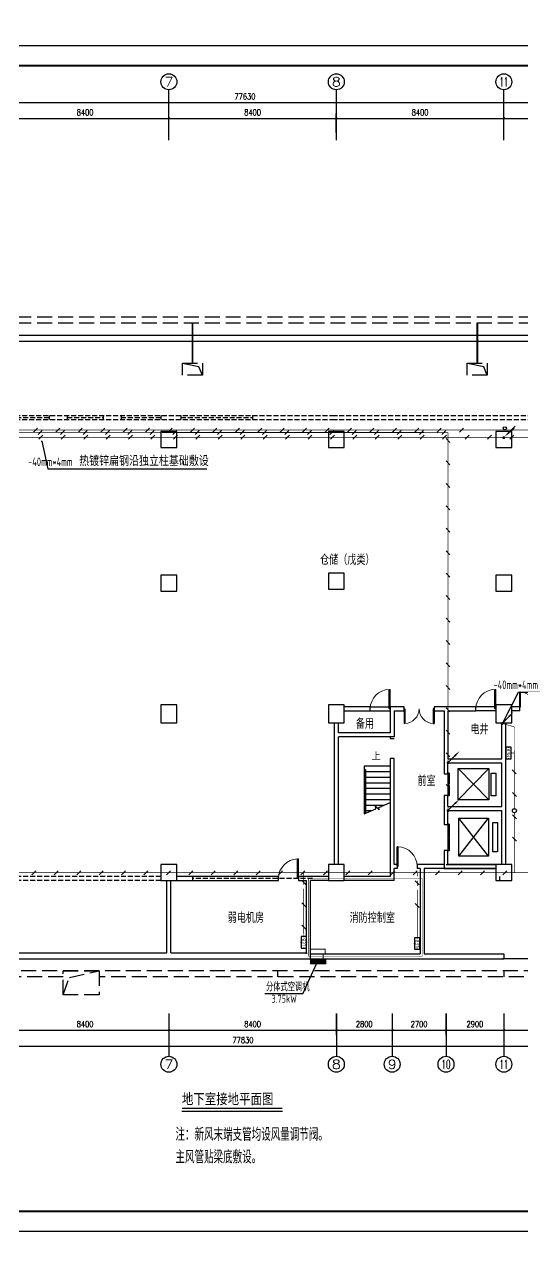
# Model space of a CAD drawing. Extents: x 2166032 to 5302137, y 581493 to 2416206.
# Drawn here: x 2711409 to 2736390, y 1244973 to 1306304 of the extents above; entities that cross this region are included whole.
import ezdxf
from ezdxf.enums import TextEntityAlignment as Align

# ---------------------------------------------------------------- set-up
doc = ezdxf.new("R2010")
doc.units = 0
doc.header["$LTSCALE"] = 1000
doc.header["$MEASUREMENT"] = 0
doc.linetypes.add('CENTER2', pattern=[1.14, 0.75, -0.13, 0.13, -0.13])
doc.linetypes.add('DASH', pattern=[0.35, 0.25, -0.1])
doc.layers.add('ACS_KT_SB', color=130, linetype='Continuous', lineweight=13)
doc.layers.add('系统图', color=7, linetype='Continuous', lineweight=13)
for name, color, linetype in [('AXIS', 3, 'Continuous'), ('AXIS_TEXT', 7, 'Continuous'), ('COLUMN', 2, 'Continuous'), ('DIM_SYMB', 3, 'Continuous'), ('EQUIP-照明', 3, 'Continuous'), ('LWIRE', 4, 'Continuous'), ('PUB_TEXT', 7, 'Continuous'), ('PUB_TITLE', 137, 'Continuous'), ('SHTLN', 4, 'Continuous'), ('STAIR', 8, 'Continuous'), ('TEL_LEAD', 3, 'Continuous'), ('TEL_TEXT', 7, 'Continuous'), ('WALL', 8, 'Continuous'), ('WINDOW', 8, 'Continuous'), ('WIRE-应急', 6, 'DASH'), ('WIRE-接地', 4, 'Continuous'), ('地沟', 8, 'Continuous'), ('屋面', 151, 'Continuous'), ('暖', 4, 'Continuous'), ('消防排烟', 7, 'Continuous')]:
    doc.layers.add(name, color=color, linetype=linetype)
doc.styles.add('_TCH_AXIS', font='complex_.ttf')
doc.styles.add('_TCH_DIM', font='tssdeng.shx', dxfattribs={"bigfont": 'tssdchn.shx'})
doc.styles.add('_TEL_DIM', font='@tssdeng.shx', dxfattribs={"width": 0.8, "height": 3.5, "bigfont": '!tssdchn.shx'})
doc.styles.add('COMPLEX', font='complex_.ttf')
doc.styles.add('DIM_FONT', font='simplex_.ttf', dxfattribs={"width": 0.7})
doc.styles.add('hz（黑）', font='simhei.ttf', dxfattribs={"width": 0.8})
doc.styles.get("Standard").update_dxf_attribs({"font": 'tssdeng.shx', "bigfont": 'tssdchn.shx'})
doc.styles.add('TSSD_Dimension', font='Tssdeng.shx', dxfattribs={"width": 0.7, "bigfont": 'tssdchn.shx'})
doc.styles.add('TSSD_REIN', font='tssdeng.shx', dxfattribs={"width": 0.7, "bigfont": 'tssdchn.shx'})
doc.dimstyles.new('DIMN', dxfattribs={"dimtxt": 300, "dimasz": 100, "dimexe": 250, "dimexo": 300, "dimgap": 150, "dimtad": 1, "dimdec": 0, "dimzin": 0, "dimdsep": 46, "dimtxsty": 'DIM_FONT', "dimblk": 'ARCHTICK', "dimcen": 0.09, "dimclrt": 7, "dimazin": 2, "dimtfac": 1, "dimtdec": 0, "dimtix": 1, "dimtmove": 2, "dimatfit": 3, "dimldrblk": 'ARCHTICK', "dimfxl": 1, "dimtolj": 1, "dimtzin": 0, "dimarcsym": 0})

# ---------------------------------------------------------------- blocks, each defined once
blk = doc.blocks.new('$DorLib2D$00000001')
for p, q in [((0.45, 0.975), (0.5, 0.975)), ((0.45, 0), (0.45, 0.975)), ((0.5, 0), (0.5, 0.975)), ((0.5, 0), (0.45, 0))]:
    blk.add_line(p, q)
at = {"lineweight": 13}
blk.add_arc((0.475, 0), 0.975, 91.46928, 180, dxfattribs=at)
blk = doc.blocks.new('$TelecSys$00000008')
blk.add_line((0.4, 0.4), (-0.4, -0.4))
blk = doc.blocks.new('$equip$00001776')
for p, q in [((0.72, 0.66), (-0.72, 0.66)), ((-0.72, 0.66), (-0.72, 0)), ((-0.72, 0), (0.72, 0)), ((0.72, 0), (0.72, 0.66))]:
    blk.add_line(p, q)
for p in [(-0.72, 0.33), (0, 0.66), (0, 0), (0.72, 0.33)]:
    blk.add_point(p)
at = {"color": 7, "style": '_TEL_DIM'}
blk.add_attdef('$TEXT$', text='', height=0.4, dxfattribs=at).set_placement((0, 0.33), align=Align.MIDDLE_CENTER)
at = {"color": 7, "style": '_TEL_DIM', "flags": 1}
blk.add_attdef('A', text='', height=0.00002, dxfattribs=at).set_placement((0, 0), align=Align.MIDDLE_CENTER)
blk = doc.blocks.new('$TelecSys$00000078')
for p, q in [((0.1, 0.1), (0.1, 0.1)), ((1.15, 1.15), (0.55, 0.55)), ((-0.1, -0.1), (-0.1, -0.1))]:
    blk.add_line(p, q)
at = {"const_width": 0.142}
blk.add_lwpolyline([(-0.07, 0, 1), (0.07, 0, 1)], format="xyb", close=True, dxfattribs=at)
blk.add_solid([(0.62, 0.48), (0.48, 0.62), (0.1, 0.1)])
at = {"width": 0.8, "flags": 9}
blk.add_attdef('A', (0, 0), '', height=0.00002, dxfattribs=at)
blk = doc.blocks.new('$TelecSys$00000079')
for p, q in [((0.7, 0.7), (0, 0)), ((0.1, 0.1), (0.1, 0.1)), ((-0.1, -0.1), (-0.1, -0.1))]:
    blk.add_line(p, q)
at = {"const_width": 0.142}
blk.add_lwpolyline([(-0.07, 0, 1), (0.07, 0, 1)], format="xyb", close=True, dxfattribs=at)
blk.add_solid([(0.63, 0.77), (0.77, 0.63), (1.15, 1.15)])
at = {"width": 0.8, "flags": 9}
blk.add_attdef('A', (0, 0), '', height=0.00002, dxfattribs=at)
blk = doc.blocks.new('$TelecSys$00000010')
blk.add_circle((0, 0, 0), 1)
blk = doc.blocks.new('_ArchTick')
at = {"color": 0, "linetype": 'ByBlock', "const_width": 0.4}
blk.add_lwpolyline([(-0.5, -0.5), (0.5, 0.5)], dxfattribs=at)
blk = doc.blocks.new('*D2595')
at = {"layer": 'AXIS', "color": 0, "lineweight": -2}
for p, q in [((2710251, 1300896), (2710251, 1301848)), ((2710251, 1301598), (2718651, 1301598)), ((2718651, 1300896), (2718651, 1301848))]:
    blk.add_line(p, q, dxfattribs=at)
at = {"layer": 'Defpoints', "color": 0}
for p in [(2718651, 1301598), (2710251, 1300596), (2718651, 1300596)]:
    blk.add_point(p, dxfattribs=at)
at = {"layer": 'AXIS', "color": 0, "lineweight": -2, "xscale": 100, "yscale": 100, "zscale": 100, "rotation": 180}
blk.add_blockref('_ArchTick', (2710251, 1301598), dxfattribs=at)
at = {"layer": 'AXIS', "color": 0, "lineweight": -2, "xscale": 100, "yscale": 100, "zscale": 100}
blk.add_blockref('_ArchTick', (2718651, 1301598), dxfattribs=at)
at = {"layer": 'AXIS', "color": 7, "insert": (2714451, 1301902), "char_height": 300, "attachment_point": 5, "style": 'DIM_FONT'}
blk.add_mtext('\\A1;8400', dxfattribs=at)
blk = doc.blocks.new('*D2596')
at = {"layer": 'AXIS', "color": 0, "lineweight": -2}
for p, q in [((2718651, 1300896), (2718651, 1301848)), ((2718651, 1301598), (2727051, 1301598)), ((2727051, 1300896), (2727051, 1301848))]:
    blk.add_line(p, q, dxfattribs=at)
at = {"layer": 'Defpoints', "color": 0}
for p in [(2727051, 1301598), (2718651, 1300596), (2727051, 1300596)]:
    blk.add_point(p, dxfattribs=at)
at = {"layer": 'AXIS', "color": 0, "lineweight": -2, "xscale": 100, "yscale": 100, "zscale": 100, "rotation": 180}
blk.add_blockref('_ArchTick', (2718651, 1301598), dxfattribs=at)
at = {"layer": 'AXIS', "color": 0, "lineweight": -2, "xscale": 100, "yscale": 100, "zscale": 100}
blk.add_blockref('_ArchTick', (2727051, 1301598), dxfattribs=at)
at = {"layer": 'AXIS', "color": 7, "insert": (2722851, 1301902), "char_height": 300, "attachment_point": 5, "style": 'DIM_FONT'}
blk.add_mtext('\\A1;8400', dxfattribs=at)
blk = doc.blocks.new('*D2597')
at = {"layer": 'AXIS', "color": 0, "lineweight": -2}
for p, q in [((2727051, 1300896), (2727051, 1301848)), ((2727051, 1301598), (2735451, 1301598)), ((2735451, 1300896), (2735451, 1301848))]:
    blk.add_line(p, q, dxfattribs=at)
at = {"layer": 'Defpoints', "color": 0}
for p in [(2735451, 1301598), (2727051, 1300596), (2735451, 1300596)]:
    blk.add_point(p, dxfattribs=at)
at = {"layer": 'AXIS', "color": 0, "lineweight": -2, "xscale": 100, "yscale": 100, "zscale": 100, "rotation": 180}
blk.add_blockref('_ArchTick', (2727051, 1301598), dxfattribs=at)
at = {"layer": 'AXIS', "color": 0, "lineweight": -2, "xscale": 100, "yscale": 100, "zscale": 100}
blk.add_blockref('_ArchTick', (2735451, 1301598), dxfattribs=at)
at = {"layer": 'AXIS', "color": 7, "insert": (2731251, 1301902), "char_height": 300, "attachment_point": 5, "style": 'DIM_FONT'}
blk.add_mtext('\\A1;8400', dxfattribs=at)
blk = doc.blocks.new('*D2598')
at = {"layer": 'AXIS', "color": 0, "lineweight": -2}
for p, q in [((2735451, 1300896), (2735451, 1301848)), ((2735451, 1301598), (2743851, 1301598)), ((2743851, 1300896), (2743851, 1301848))]:
    blk.add_line(p, q, dxfattribs=at)
at = {"layer": 'Defpoints', "color": 0}
for p in [(2743851, 1301598), (2735451, 1300596), (2743851, 1300596)]:
    blk.add_point(p, dxfattribs=at)
at = {"layer": 'AXIS', "color": 0, "lineweight": -2, "xscale": 100, "yscale": 100, "zscale": 100, "rotation": 180}
blk.add_blockref('_ArchTick', (2735451, 1301598), dxfattribs=at)
at = {"layer": 'AXIS', "color": 0, "lineweight": -2, "xscale": 100, "yscale": 100, "zscale": 100}
blk.add_blockref('_ArchTick', (2743851, 1301598), dxfattribs=at)
at = {"layer": 'AXIS', "color": 7, "insert": (2739651, 1301902), "char_height": 300, "attachment_point": 5, "style": 'DIM_FONT'}
blk.add_mtext('\\A1;8400', dxfattribs=at)
blk = doc.blocks.new('*D2603')
at = {"layer": 'AXIS', "color": 0, "lineweight": -2}
for p, q in [((2683651, 1301196), (2683651, 1302648)), ((2683651, 1302398), (2761282, 1302398)), ((2761282, 1301196), (2761282, 1302648))]:
    blk.add_line(p, q, dxfattribs=at)
at = {"layer": 'Defpoints', "color": 0}
for p in [(2761282, 1302398), (2683651, 1300896), (2761282, 1300896)]:
    blk.add_point(p, dxfattribs=at)
at = {"layer": 'AXIS', "color": 0, "lineweight": -2, "xscale": 100, "yscale": 100, "zscale": 100, "rotation": 180}
blk.add_blockref('_ArchTick', (2683651, 1302398), dxfattribs=at)
at = {"layer": 'AXIS', "color": 0, "lineweight": -2, "xscale": 100, "yscale": 100, "zscale": 100}
blk.add_blockref('_ArchTick', (2761282, 1302398), dxfattribs=at)
at = {"layer": 'AXIS', "color": 7, "insert": (2722467, 1302699), "char_height": 300, "attachment_point": 5, "style": 'DIM_FONT'}
blk.add_mtext('\\A1;77630', dxfattribs=at)
blk = doc.blocks.new('*D2608')
at = {"layer": 'AXIS', "color": 0, "lineweight": -2}
for p, q in [((2710251, 1256748), (2710251, 1255665)), ((2718651, 1256748), (2718651, 1255665)), ((2710251, 1255915), (2718651, 1255915))]:
    blk.add_line(p, q, dxfattribs=at)
at = {"layer": 'Defpoints', "color": 0}
for p in [(2710251, 1257048), (2718651, 1257048), (2718651, 1255915)]:
    blk.add_point(p, dxfattribs=at)
at = {"layer": 'AXIS', "color": 0, "lineweight": -2, "xscale": 100, "yscale": 100, "zscale": 100, "rotation": 180}
blk.add_blockref('_ArchTick', (2710251, 1255915), dxfattribs=at)
at = {"layer": 'AXIS', "color": 0, "lineweight": -2, "xscale": 100, "yscale": 100, "zscale": 100}
blk.add_blockref('_ArchTick', (2718651, 1255915), dxfattribs=at)
at = {"layer": 'AXIS', "color": 7, "insert": (2714451, 1256220), "char_height": 300, "attachment_point": 5, "style": 'DIM_FONT'}
blk.add_mtext('\\A1;8400', dxfattribs=at)
blk = doc.blocks.new('*D2609')
at = {"layer": 'AXIS', "color": 0, "lineweight": -2}
for p, q in [((2718651, 1256748), (2718651, 1255665)), ((2727051, 1256748), (2727051, 1255665)), ((2718651, 1255915), (2727051, 1255915))]:
    blk.add_line(p, q, dxfattribs=at)
at = {"layer": 'Defpoints', "color": 0}
for p in [(2718651, 1257048), (2727051, 1257048), (2727051, 1255915)]:
    blk.add_point(p, dxfattribs=at)
at = {"layer": 'AXIS', "color": 0, "lineweight": -2, "xscale": 100, "yscale": 100, "zscale": 100, "rotation": 180}
blk.add_blockref('_ArchTick', (2718651, 1255915), dxfattribs=at)
at = {"layer": 'AXIS', "color": 0, "lineweight": -2, "xscale": 100, "yscale": 100, "zscale": 100}
blk.add_blockref('_ArchTick', (2727051, 1255915), dxfattribs=at)
at = {"layer": 'AXIS', "color": 7, "insert": (2722851, 1256220), "char_height": 300, "attachment_point": 5, "style": 'DIM_FONT'}
blk.add_mtext('\\A1;8400', dxfattribs=at)
blk = doc.blocks.new('*D2610')
at = {"layer": 'AXIS', "color": 0, "lineweight": -2}
for p, q in [((2727051, 1256748), (2727051, 1255665)), ((2729851, 1256748), (2729851, 1255665)), ((2727051, 1255915), (2729851, 1255915))]:
    blk.add_line(p, q, dxfattribs=at)
at = {"layer": 'Defpoints', "color": 0}
for p in [(2727051, 1257048), (2729851, 1257048), (2729851, 1255915)]:
    blk.add_point(p, dxfattribs=at)
at = {"layer": 'AXIS', "color": 0, "lineweight": -2, "xscale": 100, "yscale": 100, "zscale": 100, "rotation": 180}
blk.add_blockref('_ArchTick', (2727051, 1255915), dxfattribs=at)
at = {"layer": 'AXIS', "color": 0, "lineweight": -2, "xscale": 100, "yscale": 100, "zscale": 100}
blk.add_blockref('_ArchTick', (2729851, 1255915), dxfattribs=at)
at = {"layer": 'AXIS', "color": 7, "insert": (2728451, 1256217), "char_height": 300, "attachment_point": 5, "style": 'DIM_FONT'}
blk.add_mtext('\\A1;2800', dxfattribs=at)
blk = doc.blocks.new('*D2611')
at = {"layer": 'AXIS', "color": 0, "lineweight": -2}
for p, q in [((2729851, 1256748), (2729851, 1255665)), ((2732551, 1256748), (2732551, 1255665)), ((2729851, 1255915), (2732551, 1255915))]:
    blk.add_line(p, q, dxfattribs=at)
at = {"layer": 'Defpoints', "color": 0}
for p in [(2729851, 1257048), (2732551, 1257048), (2732551, 1255915)]:
    blk.add_point(p, dxfattribs=at)
at = {"layer": 'AXIS', "color": 0, "lineweight": -2, "xscale": 100, "yscale": 100, "zscale": 100, "rotation": 180}
blk.add_blockref('_ArchTick', (2729851, 1255915), dxfattribs=at)
at = {"layer": 'AXIS', "color": 0, "lineweight": -2, "xscale": 100, "yscale": 100, "zscale": 100}
blk.add_blockref('_ArchTick', (2732551, 1255915), dxfattribs=at)
at = {"layer": 'AXIS', "color": 7, "insert": (2731201, 1256217), "char_height": 300, "attachment_point": 5, "style": 'DIM_FONT'}
blk.add_mtext('\\A1;2700', dxfattribs=at)
blk = doc.blocks.new('*D2612')
at = {"layer": 'AXIS', "color": 0, "lineweight": -2}
for p, q in [((2732551, 1256748), (2732551, 1255665)), ((2735451, 1256748), (2735451, 1255665)), ((2732551, 1255915), (2735451, 1255915))]:
    blk.add_line(p, q, dxfattribs=at)
at = {"layer": 'Defpoints', "color": 0}
for p in [(2732551, 1257048), (2735451, 1257048), (2735451, 1255915)]:
    blk.add_point(p, dxfattribs=at)
at = {"layer": 'AXIS', "color": 0, "lineweight": -2, "xscale": 100, "yscale": 100, "zscale": 100, "rotation": 180}
blk.add_blockref('_ArchTick', (2732551, 1255915), dxfattribs=at)
at = {"layer": 'AXIS', "color": 0, "lineweight": -2, "xscale": 100, "yscale": 100, "zscale": 100}
blk.add_blockref('_ArchTick', (2735451, 1255915), dxfattribs=at)
at = {"layer": 'AXIS', "color": 7, "insert": (2734001, 1256217), "char_height": 300, "attachment_point": 5, "style": 'DIM_FONT'}
blk.add_mtext('\\A1;2900', dxfattribs=at)
blk = doc.blocks.new('*D2613')
at = {"layer": 'AXIS', "color": 0, "lineweight": -2}
for p, q in [((2735451, 1256748), (2735451, 1255665)), ((2743851, 1256748), (2743851, 1255665)), ((2735451, 1255915), (2743851, 1255915))]:
    blk.add_line(p, q, dxfattribs=at)
at = {"layer": 'Defpoints', "color": 0}
for p in [(2735451, 1257048), (2743851, 1257048), (2743851, 1255915)]:
    blk.add_point(p, dxfattribs=at)
at = {"layer": 'AXIS', "color": 0, "lineweight": -2, "xscale": 100, "yscale": 100, "zscale": 100, "rotation": 180}
blk.add_blockref('_ArchTick', (2735451, 1255915), dxfattribs=at)
at = {"layer": 'AXIS', "color": 0, "lineweight": -2, "xscale": 100, "yscale": 100, "zscale": 100}
blk.add_blockref('_ArchTick', (2743851, 1255915), dxfattribs=at)
at = {"layer": 'AXIS', "color": 7, "insert": (2739651, 1256220), "char_height": 300, "attachment_point": 5, "style": 'DIM_FONT'}
blk.add_mtext('\\A1;8400', dxfattribs=at)
blk = doc.blocks.new('*D2617')
at = {"layer": 'AXIS', "color": 0, "lineweight": -2}
for p, q in [((2683451, 1256448), (2683451, 1254865)), ((2761282, 1256448), (2761282, 1254865)), ((2683451, 1255115), (2761282, 1255115))]:
    blk.add_line(p, q, dxfattribs=at)
at = {"layer": 'Defpoints', "color": 0}
for p in [(2683451, 1256748), (2761282, 1256748), (2761282, 1255115)]:
    blk.add_point(p, dxfattribs=at)
at = {"layer": 'AXIS', "color": 0, "lineweight": -2, "xscale": 100, "yscale": 100, "zscale": 100, "rotation": 180}
blk.add_blockref('_ArchTick', (2683451, 1255115), dxfattribs=at)
at = {"layer": 'AXIS', "color": 0, "lineweight": -2, "xscale": 100, "yscale": 100, "zscale": 100}
blk.add_blockref('_ArchTick', (2761282, 1255115), dxfattribs=at)
at = {"layer": 'AXIS', "color": 7, "insert": (2722367, 1255417), "char_height": 300, "attachment_point": 5, "style": 'DIM_FONT'}
blk.add_mtext('\\A1;77830', dxfattribs=at)
blk = doc.blocks.new('$TCHSYS$LDOR22D')
for p, q in [((-0.517, 0.833), (-0.017, 0.833)), ((-0.517, 0.833), (-0.517, 0.667)), ((-0.517, 0.667), (-0.017, 0.667)), ((-0.5, 0.5), (0.5, 0.5)), ((-0.017, 0.833), (-0.017, 0.667)), ((0.017, 0.833), (0.017, 0.667)), ((0.017, 0.833), (0.517, 0.833)), ((0.017, 0.667), (0.517, 0.667)), ((0.517, 0.833), (0.517, 0.667))]:
    blk.add_line(p, q)
blk = doc.blocks.new('$DorLib2D$00000002')
for p, q in [((-0.5, 0), (-0.5, 0.4875)), ((-0.475, 0.4875), (-0.5, 0.4875)), ((-0.475, 0), (-0.475, 0.4875)), ((0.475, 0), (0.475, 0.4875)), ((0.475, 0.4875), (0.5, 0.4875)), ((0.5, 0), (0.5, 0.4875)), ((-0.5, 0), (-0.475, 0)), ((0.5, 0), (0.475, 0))]:
    blk.add_line(p, q)
at = {"lineweight": 13}
for centre, start, end in [((-0.4875, 0), 0, 88.53072), ((0.4875, 0), 91.46928, 180)]:
    blk.add_arc(centre, 0.4875, start, end, dxfattribs=at)
blk = doc.blocks.new('_AXISO')
blk.add_circle((0, 0), 0.5)
at = {"layer": 'AXIS_TEXT', "style": 'COMPLEX', "width": 1.171875}
blk.add_attdef('A', text='', height=0.56, dxfattribs=at).set_placement((-0.25, -0.28), (0.25, -0.28), align=Align.FIT)

msp = doc.modelspace()

# ---------------------------------------------------------------- hatches: boundary and pattern name
at = {"layer": '暖'}
h = msp.add_hatch(dxfattribs=at)
h.set_pattern_fill('U', color=0, scale=50, angle=405, style=0, pattern_type=0)
h.set_pattern_definition([(225, (3399031.083, 1020338.44), (35.355339, -35.355339), [])])
h.paths.add_polyline_path([(2726531.5, 1259240.5), (2725751.5, 1259240.5), (2725751.5, 1259490.5), (2726531.5, 1259490.5)])

# ---------------------------------------------------------------- linework, layer by layer
msp.add_circle((2604640.5, 1020101.3), 438608.5)
at = {"layer": 'AXIS'}
for p, q in [((2718651.5, 1300500.4), (2718651.5, 1303031.5)), ((2727051.5, 1300500.4), (2727051.5, 1303031.5)), ((2735451.5, 1300500.4), (2735451.5, 1303031.5)), ((2718651.5, 1256747.9), (2718651.5, 1254603)), ((2727051.5, 1256747.9), (2727051.5, 1254603)), ((2729851.5, 1256747.9), (2729851.5, 1254603)), ((2732551.5, 1256747.9), (2732551.5, 1254603)), ((2735451.5, 1256747.9), (2735451.5, 1254603))]:
    msp.add_line(p, q, dxfattribs=at)
at = {"layer": 'COLUMN'}
for p, q in [((2719049.9, 1285915.5), (2718249.9, 1285915.5)), ((2718249.9, 1285915.5), (2718249.9, 1285115.5)), ((2719049.9, 1285115.5), (2719049.9, 1285915.5)), ((2727449.9, 1285915.5), (2726649.9, 1285915.5)), ((2726649.9, 1285915.5), (2726649.9, 1285115.5)), ((2727449.9, 1285115.5), (2727449.9, 1285915.5)), ((2735849.9, 1285915.5), (2735049.9, 1285915.5)), ((2735049.9, 1285915.5), (2735049.9, 1285115.5)), ((2735849.9, 1285115.5), (2735849.9, 1285915.5)), ((2718249.9, 1285115.5), (2719049.9, 1285115.5)), ((2726649.9, 1285115.5), (2727449.9, 1285115.5)), ((2735049.9, 1285115.5), (2735849.9, 1285115.5)), ((2727451.5, 1278815.5), (2726651.5, 1278815.5)), ((2726651.5, 1278815.5), (2726651.5, 1278015.5)), ((2727451.5, 1278015.5), (2727451.5, 1278815.5)), ((2719051.5, 1278715.5), (2718251.5, 1278715.5)), ((2718251.5, 1278715.5), (2718251.5, 1277915.5)), ((2719051.5, 1277915.5), (2719051.5, 1278715.5)), ((2735851.5, 1278715.5), (2735051.5, 1278715.5)), ((2735051.5, 1278715.5), (2735051.5, 1277916.8)), ((2735851.5, 1277916.8), (2735851.5, 1278715.5)), ((2718251.5, 1277915.5), (2719051.5, 1277915.5)), ((2726651.5, 1278015.5), (2727451.5, 1278015.5)), ((2735051.5, 1277916.8), (2735851.5, 1277916.8)), ((2719051.5, 1272215.5), (2718251.5, 1272215.5)), ((2718251.5, 1272215.5), (2718251.5, 1271315.5)), ((2719051.5, 1271315.5), (2719051.5, 1272215.5)), ((2727451.5, 1272215.5), (2726651.5, 1272215.5)), ((2726651.5, 1272215.5), (2726651.5, 1271315.5)), ((2727451.5, 1271315.5), (2727451.5, 1272215.5)), ((2735851.5, 1272215.4), (2735051.5, 1272215.4)), ((2735051.5, 1272215.4), (2735051.5, 1271315.4)), ((2735851.5, 1271315.4), (2735851.5, 1272215.4)), ((2718251.5, 1271315.5), (2719051.5, 1271315.5)), ((2726651.5, 1271315.5), (2727451.5, 1271315.5)), ((2735051.5, 1271315.4), (2735851.5, 1271315.4)), ((2719051.5, 1264215.5), (2718251.5, 1264215.5)), ((2718251.5, 1264215.5), (2718251.5, 1263415.5)), ((2719051.5, 1263415.5), (2719051.5, 1264215.5)), ((2727451.5, 1264215.5), (2726651.5, 1264215.5)), ((2726651.5, 1264215.5), (2726651.5, 1263415.5)), ((2727451.5, 1263415.5), (2727451.5, 1264215.5)), ((2735851.5, 1264215.5), (2735051.5, 1264215.5)), ((2735051.5, 1264215.5), (2735051.5, 1263415.5)), ((2735851.5, 1263415.5), (2735851.5, 1264215.5)), ((2718251.5, 1263415.5), (2719051.5, 1263415.5)), ((2726651.5, 1263415.5), (2727451.5, 1263415.5)), ((2735051.5, 1263415.5), (2735851.5, 1263415.5))]:
    msp.add_line(p, q, dxfattribs=at)
at = {"layer": 'DIM_SYMB'}
msp.add_lwpolyline([(2729190.4, 1269685.6, 0, 0, 0), (2729190.4, 1268198.3, 80, 0, 0), (2729190.4, 1267898.3, 0, 0, 0)], format="xyseb", dxfattribs=at)
at = {"layer": 'DIM_SYMB', "const_width": 70}
msp.add_lwpolyline([(2719305.6, 1251991), (2724350.4, 1251991)], dxfattribs=at)
at = {"layer": 'DIM_SYMB'}
msp.add_lwpolyline([(2719305.6, 1251851), (2724350.4, 1251851)], dxfattribs=at)
at = {"layer": 'PUB_TITLE'}
msp.add_lwpolyline([(2670952.5, 1245835.7), (2776052.5, 1245835.7), (2776052.5, 1305235.7), (2670952.5, 1305235.7)], close=True, dxfattribs=at)
at = {"layer": 'PUB_TITLE', "const_width": 100}
msp.add_lwpolyline([(2673452.5, 1246835.7), (2775052.5, 1246835.7), (2775052.5, 1304235.7), (2673452.5, 1304235.7)], close=True, dxfattribs=at)
at = {"layer": 'STAIR'}
for p, q in [((2728451.5, 1269135.5), (2728451.5, 1268965.5)), ((2729751.5, 1269135.5), (2728451.5, 1269135.5)), ((2728451.5, 1268965.5), (2728451.5, 1268685.5)), ((2728451.5, 1268965.5), (2728451.5, 1266749)), ((2728511.5, 1268965.5), (2728451.5, 1268965.5)), ((2728511.5, 1268965.5), (2728511.5, 1266775.5)), ((2729751.5, 1269135.5), (2729751.5, 1267321.9)), ((2733157.3, 1267448.4), (2733157.3, 1269023.4)), ((2733157.3, 1269023.4), (2734707.3, 1269023.4)), ((2734707.3, 1267448.4), (2733157.3, 1269023.4)), ((2733157.3, 1267448.4), (2734707.3, 1269023.4)), ((2734707.3, 1269023.4), (2734707.3, 1267448.4)), ((2728451.5, 1268685.5), (2728451.5, 1266749)), ((2729751.5, 1268855.5), (2728511.5, 1268855.5)), ((2729751.5, 1268575.5), (2728511.5, 1268575.5)), ((2734822.7, 1267648.4), (2734822.7, 1268798.4)), ((2734822.7, 1268798.4), (2735047.7, 1268798.4)), ((2735047.7, 1268798.4), (2735047.7, 1267648.4)), ((2729751.5, 1268295.5), (2728511.5, 1268295.5)), ((2729751.5, 1268015.5), (2728511.5, 1268015.5)), ((2729751.5, 1267735.5), (2728511.5, 1267735.5)), ((2729751.5, 1267455.5), (2728511.5, 1267455.5)), ((2729419.2, 1267175.5), (2728511.5, 1267175.5)), ((2729037.5, 1267007.3), (2729016.9, 1267140.7)), ((2729016.9, 1267140.7), (2729203, 1266946.5)), ((2729183.7, 1267071.7), (2729751.5, 1267321.9)), ((2734707.3, 1267448.4), (2733157.3, 1267448.4)), ((2735047.7, 1267648.4), (2734822.7, 1267648.4)), ((2728451.5, 1266749), (2729037.5, 1267007.3)), ((2728783.8, 1266895.5), (2728511.5, 1266895.5)), ((2729203, 1266946.5), (2729183.7, 1267071.7)), ((2733192, 1264626.1), (2733192, 1266539.1)), ((2733192, 1266539.1), (2734676.5, 1266539.1)), ((2734676.5, 1264626.1), (2733192, 1266539.1)), ((2733192, 1264626.1), (2734676.5, 1266539.1)), ((2734676.5, 1266539.1), (2734676.5, 1264626.1)), ((2734901.5, 1264851.1), (2734901.5, 1266314.1)), ((2734901.5, 1266314.1), (2735126.5, 1266314.1)), ((2735126.5, 1266314.1), (2735126.5, 1264851.1)), ((2735126.5, 1264851.1), (2734901.5, 1264851.1)), ((2734676.5, 1264626.1), (2733192, 1264626.1))]:
    msp.add_line(p, q, dxfattribs=at)
at = {"layer": 'TEL_LEAD'}
for p, q in [((2712275.8, 1285419.5), (2712578.5, 1284031.6)), ((2712578.5, 1284031.6), (2720563.9, 1284031.6)), ((2735369.3, 1271248.7), (2736182.6, 1272854.3)), ((2736182.6, 1272854.3), (2743406.2, 1272854.3))]:
    msp.add_line(p, q, dxfattribs=at)
at = {"layer": 'TEL_LEAD', "const_width": 40}
for points in [[(2712271.6, 1285439.1, 1), (2712280.1, 1285400, 1)], [(2735360.3, 1271230.8, 1), (2735378.4, 1271266.5, 1)]]:
    msp.add_lwpolyline(points, format="xyb", close=True, dxfattribs=at)
at = {"layer": 'WALL'}
for p, q in [((2701751.5, 1290740.5), (2738251.5, 1290740.5)), ((2701851.5, 1290440.5), (2738151.5, 1290440.5)), ((2728751.5, 1272115.5), (2727451.5, 1272115.5)), ((2728751.5, 1271915.5), (2728751.5, 1272115.5)), ((2729851.5, 1272115.5), (2729751.5, 1272115.5)), ((2729751.5, 1272115.5), (2729751.5, 1271915.5)), ((2730451.5, 1272115.5), (2729851.5, 1272115.5)), ((2730451.5, 1271915.5), (2730451.5, 1272115.5)), ((2732551.5, 1272115.5), (2731951.5, 1272115.5)), ((2731951.5, 1272115.5), (2731951.5, 1271915.5)), ((2734051.5, 1272115.5), (2732551.5, 1272115.5)), ((2734051.5, 1271915.5), (2734051.5, 1272115.5)), ((2736251.4, 1272115.5), (2735851.5, 1272115.5)), ((2736251.4, 1271915.5), (2736251.4, 1272115.5)), ((2727451.5, 1271915.5), (2728751.5, 1271915.5)), ((2729751.5, 1271915.5), (2729751.5, 1270815.6)), ((2729951.5, 1271915.5), (2729951.5, 1270615.6)), ((2729951.5, 1271915.5), (2730451.5, 1271915.5)), ((2731951.5, 1271915.5), (2732451.5, 1271915.5)), ((2732451.5, 1271915.5), (2732451.5, 1269415.5)), ((2732651.5, 1271915.5), (2732651.5, 1269515.5)), ((2732651.5, 1271915.5), (2734051.5, 1271915.5)), ((2736251.4, 1271915.5), (2735851.5, 1271915.5)), ((2726951.5, 1270715.6), (2726951.5, 1271315.5)), ((2727151.5, 1270815.6), (2727151.5, 1271315.5)), ((2729751.5, 1270815.6), (2727151.5, 1270815.6)), ((2735351.5, 1269515.5), (2735351.5, 1271315.4)), ((2735551.5, 1269415.5), (2735551.5, 1271315.4)), ((2726951.5, 1264215.5), (2726951.5, 1270715.6)), ((2727151.5, 1264215.5), (2727151.5, 1270615.6)), ((2729951.5, 1270615.6), (2727151.5, 1270615.6)), ((2729751.5, 1270615.6), (2729751.5, 1270524.3)), ((2729751.5, 1270524.3), (2729951.5, 1270524.3)), ((2729951.5, 1269524.3), (2729751.5, 1269524.3)), ((2729751.5, 1269524.3), (2729751.5, 1263615.5)), ((2729951.5, 1264217.2), (2729951.5, 1269524.3)), ((2732451.5, 1269415.5), (2732451.5, 1268765.5)), ((2732651.5, 1269515.5), (2735351.5, 1269515.5)), ((2732651.5, 1269315.5), (2735351.5, 1269315.5)), ((2732651.5, 1268765.5), (2732651.5, 1269315.5)), ((2735351.5, 1267115.5), (2735351.5, 1269315.5)), ((2735551.5, 1267015.5), (2735551.5, 1269415.5)), ((2732451.5, 1268765.5), (2732651.5, 1268765.5)), ((2732651.5, 1267665.5), (2732451.5, 1267665.5)), ((2732451.5, 1267665.5), (2732451.5, 1267015.5)), ((2732651.5, 1267115.5), (2732651.5, 1267665.5)), ((2732651.5, 1267115.5), (2735351.5, 1267115.5)), ((2732451.5, 1267015.5), (2732451.5, 1266215.5)), ((2732651.5, 1266915.5), (2735351.5, 1266915.5)), ((2732651.5, 1266215.5), (2732651.5, 1266915.5)), ((2735351.5, 1264215.5), (2735351.5, 1266915.5)), ((2735551.5, 1264215.5), (2735551.5, 1267015.5)), ((2732451.5, 1266215.5), (2732651.5, 1266215.5)), ((2732651.5, 1264915.5), (2732451.5, 1264915.5)), ((2732451.5, 1264915.5), (2732451.5, 1264015.5)), ((2732651.5, 1264217.2), (2732651.5, 1264915.5)), ((2730101.7, 1264217.2), (2729951.5, 1264217.2)), ((2730101.7, 1264217.2), (2730101.7, 1264017.2)), ((2731451.5, 1264217.2), (2731111.6, 1264217.2)), ((2731111.6, 1264217.2), (2731111.6, 1264017.2)), ((2732451.5, 1264217.2), (2731451.5, 1264217.2)), ((2732461.4, 1264217.2), (2732107.3, 1264217.2)), ((2732551.5, 1264215.5), (2735051.5, 1264215.5)), ((2735451.5, 1264217.2), (2732651.5, 1264217.2)), ((2724151.5, 1263615.5), (2719051.5, 1263615.5)), ((2724151.5, 1263415.5), (2724151.5, 1263615.5)), ((2725651.5, 1263615.5), (2725151.5, 1263615.5)), ((2725151.5, 1263615.5), (2725151.5, 1263415.5)), ((2726651.5, 1263615.5), (2725651.5, 1263615.5)), ((2729751.5, 1263615.5), (2727451.5, 1263615.5)), ((2730101.7, 1264017.2), (2729951.5, 1264017.2)), ((2729951.5, 1263415.5), (2729951.5, 1264017.2)), ((2731251.5, 1264017.2), (2731111.6, 1264017.2)), ((2731251.5, 1264017.2), (2731251.5, 1263615.5)), ((2731251.5, 1263615.5), (2731251.5, 1259740.5)), ((2731451.5, 1264017.2), (2731451.5, 1263515.5)), ((2732551.5, 1264017.2), (2731451.5, 1264017.2)), ((2731451.5, 1263515.5), (2731451.5, 1259740.5)), ((2732451.5, 1264015.5), (2735051.5, 1264015.5)), ((2735051.5, 1264017.2), (2732551.5, 1264017.2)), ((2718545.8, 1259790.5), (2718545.8, 1263415.5)), ((2718745.8, 1259790.5), (2718745.8, 1263415.5)), ((2719051.5, 1263415.5), (2724151.5, 1263415.5)), ((2725151.5, 1263415.5), (2725551.5, 1263415.5)), ((2725551.5, 1259740.5), (2725551.5, 1263415.5)), ((2725751.5, 1259490.5), (2725751.5, 1263415.5)), ((2726651.5, 1263415.5), (2725751.5, 1263415.5)), ((2729951.5, 1263415.5), (2727451.5, 1263415.5)), ((2698499.9, 1259790.5), (2718545.8, 1259790.5)), ((2718745.8, 1259790.5), (2725551.5, 1259790.5)), ((2725551.5, 1259790.5), (2725551.5, 1259740.5)), ((2698374.9, 1259490.5), (2718645.8, 1259490.5)), ((2718645.8, 1259490.5), (2725551.5, 1259490.5)), ((2725544.1, 1259615.9), (2725544.5, 1259621.8)), ((2725551.5, 1259490.5), (2725751.5, 1259490.5)), ((2725651.5, 1259490.5), (2735451.5, 1259490.5)), ((2725751.5, 1259740.5), (2731251.5, 1259740.5)), ((2731451.5, 1259740.5), (2735451.5, 1259740.5)), ((2735451.5, 1259740.5), (2735451.5, 1259490.5))]:
    msp.add_line(p, q, dxfattribs=at)
at = {"layer": 'WALL', "linetype": 'DASH'}
for p, q in [((2701851.5, 1286715.5), (2726834.8, 1286715.5)), ((2701851.5, 1286515.5), (2726834.8, 1286515.5)), ((2726851.5, 1286715.5), (2743601.5, 1286715.5)), ((2726851.5, 1286515.5), (2743601.5, 1286515.5)), ((2718251.5, 1263615.5), (2710651.5, 1263615.5)), ((2718251.5, 1263415.5), (2710651.5, 1263415.5))]:
    msp.add_line(p, q, dxfattribs=at)
at = {"layer": 'WALL'}
msp.add_lwpolyline([(2743951.5, 1263415.5), (2743951.5, 1259490.5), (2735376.5, 1259490.5)], dxfattribs=at)
at = {"layer": 'WINDOW', "linetype": 'DASH'}
for p, q in [((2710651.5, 1286615.5), (2712651.5, 1286615.5)), ((2712651.5, 1286715.5), (2712651.5, 1286515.5)), ((2713551.1, 1286715.5), (2713551.1, 1286515.5)), ((2713551.1, 1286615.5), (2715351.1, 1286615.5)), ((2715351.1, 1286715.5), (2715351.1, 1286515.5)), ((2716251.5, 1286715.5), (2716251.5, 1286515.5)), ((2716251.5, 1286615.5), (2718251.5, 1286615.5)), ((2718251.5, 1286715.5), (2718251.5, 1286515.5)), ((2719251.5, 1286715.5), (2719251.5, 1286515.5)), ((2719251.5, 1286615.5), (2722851.5, 1286615.5)), ((2722851.5, 1286715.5), (2722851.5, 1286515.5)), ((2719851.5, 1263415.5), (2719851.5, 1263615.5)), ((2725851.5, 1263515.5), (2719851.5, 1263515.5)), ((2735251.5, 1263415.5), (2735251.5, 1263615.5))]:
    msp.add_line(p, q, dxfattribs=at)
at = {"layer": 'WINDOW'}
for p, q in [((2728751.5, 1272115.5), (2729751.5, 1272115.5)), ((2735051.5, 1272115.5), (2734051.5, 1272115.5)), ((2728751.5, 1271915.5), (2729751.5, 1271915.5)), ((2735051.5, 1271915.5), (2734051.5, 1271915.5))]:
    msp.add_line(p, q, dxfattribs=at)
at = {"layer": 'WIRE-应急', "color": 3, "linetype": 'DASH', "const_width": 25}
for points in [[(2725645, 1263517.7), (2725645, 1259619.2)], [(2731373, 1263513.2), (2725649.5, 1263513.2)], [(2731373, 1259619.2), (2731373, 1263513.2)], [(2725645, 1259619.2), (2731373, 1259619.2)]]:
    msp.add_lwpolyline(points, dxfattribs=at)
at = {"layer": 'WIRE-接地', "linetype": 'CENTER2'}
for points, const_width in [([(2759390.6, 1292298.1), (2759452.3, 1292298.1), (2749261.8, 1263801.3), (2743777.9, 1263801.3), (2693480.2, 1263801.3), (2683677.6, 1263801.3), (2683677.6, 1271748.4), (2693477.8, 1271748.4), (2693477.8, 1278361.9), (2690720.1, 1278361.9), (2690720.1, 1285613.7)], 30), ([(2690720.1, 1285613.7), (2743743.1, 1285621), (2743743.1, 1292298.1)], 30), ([(2700545, 1285979.5), (2734628.5, 1285979.5)], 35), ([(2700545, 1285863.1), (2732651.5, 1285859.2)], 35), ([(2732651.5, 1266915.5), (2732651.5, 1269315.5), (2732651.5, 1285859.2)], 35), ([(2734628.5, 1285979.5), (2746144.3, 1285979.5)], 35), ([(2735330.3, 1271295.4), (2735987.4, 1271105.4)], 30), ([(2735987.4, 1271105.4), (2735979.7, 1267010.2)], 30), ([(2735815.5, 1269803.5), (2735984.9, 1269803.1)], 30), ([(2735979.9, 1266810.2), (2735982.6, 1263793.8)], 30), ([(2725417.8, 1263203.3), (2725417.4, 1263784.5)], 30), ([(2731107.2, 1263625.7), (2731107, 1263789.3)], 30), ([(2725419.5, 1260603.3), (2725417.9, 1263003.3)], 30), ([(2731107.6, 1263143.1), (2731107.4, 1263400.7)], 30), ([(2731110, 1260543.1), (2731107.8, 1262943.1)], 30)]:
    msp.add_lwpolyline(points, dxfattribs=dict(at, const_width=const_width))
at = {"layer": '地沟', "linetype": 'DASH', "ltscale": 3}
for p, q in [((2720159.5, 1289144.6), (2719337.4, 1289328.5)), ((2734441.6, 1289144.6), (2733619.5, 1289328.5)), ((2720337.4, 1288728.5), (2720159.5, 1289144.6)), ((2734619.5, 1288728.5), (2734441.6, 1289144.6)), ((2744551.5, 1258890.5), (2682751.5, 1258890.5)), ((2713351.5, 1257690.5), (2713670.1, 1258559.3)), ((2713670.1, 1258559.3), (2715151.5, 1258890.5)), ((2744851.5, 1258590.5), (2715151.5, 1258590.5)), ((2724106, 1258890.5), (2724106, 1258590.5)), ((2735451.5, 1258890.5), (2735451.5, 1258590.5))]:
    msp.add_line(p, q, dxfattribs=at)
for points in [[(2741151.5, 1291640.5), (2694974.6, 1291640.5), (2694974.6, 1288469.8)], [(2741151.5, 1291340.5), (2695274.6, 1291340.5), (2695274.6, 1288469.8)], [(2713351.5, 1258590.5), (2682451.5, 1258590.5), (2682451.5, 1286615.5)]]:
    msp.add_lwpolyline(points, dxfattribs=at)
at = {"layer": '地沟', "linetype": 'DASH', "ltscale": 2, "const_width": 100}
for points in [[(2719837.4, 1289328.5), (2719837.4, 1291340.5)], [(2734119.5, 1289328.5), (2734119.5, 1291340.5)]]:
    msp.add_lwpolyline(points, dxfattribs=at)
at = {"layer": '地沟', "linetype": 'DASH', "ltscale": 3}
for points in [[(2720337.4, 1288728.5), (2719337.4, 1288728.5), (2719337.4, 1289328.5), (2720337.4, 1289328.5)], [(2734619.5, 1288728.5), (2733619.5, 1288728.5), (2733619.5, 1289328.5), (2734619.5, 1289328.5)], [(2715151.5, 1258890.5), (2715151.5, 1257690.5), (2713351.5, 1257690.5), (2713351.5, 1258890.5)]]:
    msp.add_lwpolyline(points, close=True, dxfattribs=at)
at = {"layer": '屋面', "color": 6}
msp.add_circle((2735502.9, 1286071.1), 80, dxfattribs=at)
at = {"layer": '暖', "color": 0, "const_width": 50}
for points in [[(2726491, 1259967.7), (2725751.5, 1259967.7), (2725751.5, 1259740.5), (2726491, 1259740.5)], [(2726531.5, 1259240.5), (2725751.5, 1259240.5), (2725751.5, 1259490.5), (2726531.5, 1259490.5)]]:
    msp.add_lwpolyline(points, close=True, dxfattribs=at)
at = {"layer": '消防排烟', "color": 0}
for q in [(2726057.1, 1259240.5), (2723461.9, 1257726.3)]:
    msp.add_line((2725372.4, 1257726.3), q, dxfattribs=at)
at = {"layer": '系统图', "color": 10}
msp.add_line((2726393.6, 1259740.5), (2726393.6, 1259490.5), dxfattribs=at)

# ---------------------------------------------------------------- block references
at = {"layer": 'AXIS'}
ref = msp.add_blockref('_AXISO', (2718651.5, 1303431.5), dxfattribs=dict(at, xscale=800, yscale=800, zscale=800))
ref.add_attrib('A', '7', dxfattribs={"layer": 'AXIS_TEXT', "height": 452.5, "style": '_TCH_AXIS', "width": 1.049113}).set_placement((2718425.2, 1303205.2), (2718877.8, 1303205.2), align=Align.FIT)
ref = msp.add_blockref('_AXISO', (2727051.5, 1303431.5), dxfattribs=dict(at, xscale=800, yscale=800, zscale=800))
ref.add_attrib('A', '8', dxfattribs={"layer": 'AXIS_TEXT', "height": 452.5, "style": '_TCH_AXIS', "width": 1.049113}).set_placement((2726825.2, 1303205.2), (2727277.8, 1303205.2), align=Align.FIT)
ref = msp.add_blockref('_AXISO', (2735451.5, 1303431.5), dxfattribs=dict(at, xscale=800, yscale=800, zscale=800))
ref.add_attrib('A', '11', dxfattribs={"layer": 'AXIS_TEXT', "height": 452.55, "style": '_TCH_AXIS', "width": 0.694043}).set_placement((2735225.2, 1303205.2), (2735677.8, 1303205.2), align=Align.FIT)
ref = msp.add_blockref('_AXISO', (2718651.5, 1254203), dxfattribs=dict(at, xscale=800, yscale=800, zscale=800))
ref.add_attrib('A', '7', dxfattribs={"layer": 'AXIS_TEXT', "height": 452.5, "style": '_TCH_AXIS', "width": 1.049113}).set_placement((2718425.2, 1253976.7), (2718877.8, 1253976.7), align=Align.FIT)
ref = msp.add_blockref('_AXISO', (2727051.5, 1254203), dxfattribs=dict(at, xscale=800, yscale=800, zscale=800))
ref.add_attrib('A', '8', dxfattribs={"layer": 'AXIS_TEXT', "height": 452.5, "style": '_TCH_AXIS', "width": 1.049113}).set_placement((2726825.2, 1253976.7), (2727277.8, 1253976.7), align=Align.FIT)
ref = msp.add_blockref('_AXISO', (2729851.5, 1254203), dxfattribs=dict(at, xscale=800, yscale=800, zscale=800))
ref.add_attrib('A', '9', dxfattribs={"layer": 'AXIS_TEXT', "height": 452.5, "style": '_TCH_AXIS', "width": 1.049113}).set_placement((2729625.2, 1253976.7), (2730077.8, 1253976.7), align=Align.FIT)
ref = msp.add_blockref('_AXISO', (2732551.5, 1254203), dxfattribs=dict(at, xscale=800, yscale=800, zscale=800))
ref.add_attrib('A', '10', dxfattribs={"layer": 'AXIS_TEXT', "height": 452.55, "style": '_TCH_AXIS', "width": 0.597514}).set_placement((2732325.2, 1253976.7), (2732777.8, 1253976.7), align=Align.FIT)
ref = msp.add_blockref('_AXISO', (2735451.5, 1254203), dxfattribs=dict(at, xscale=800, yscale=800, zscale=800))
ref.add_attrib('A', '11', dxfattribs={"layer": 'AXIS_TEXT', "height": 452.55, "style": '_TCH_AXIS', "width": 0.694043}).set_placement((2735225.2, 1253976.7), (2735677.8, 1253976.7), align=Align.FIT)
at = {"layer": 'EQUIP-照明', "xscale": 400, "yscale": 400, "zscale": 400, "rotation": 90}
for p, values in [((2735815.5, 1269803.5), {'$TEXT$': 'MEB'}), ((2725551.5, 1260315.3), {'$TEXT$': 'LEB'}), ((2731242, 1260255.1), {'$TEXT$': 'LEB'})]:
    msp.add_blockref('$equip$00001776', p, dxfattribs=at).add_auto_attribs(values)
at = {"layer": 'LWIRE'}
for name, p, xscale, yscale, zscale in [('$TelecSys$00000078', (2735445, 1285600.2), 500, 500, 500), ('$TelecSys$00000079', (2735361.4, 1271277.9), 500, 500, 500), ('$TelecSys$00000079', (2732651.5, 1269315.5), 500, 500, 500), ('$TelecSys$00000079', (2732651.5, 1266915.5), 500, 500, 500), ('$TelecSys$00000010', (2735979.8, 1266910.2), 100, 100, 100)]:
    msp.add_blockref(name, p, dxfattribs=dict(at, xscale=xscale, yscale=yscale, zscale=zscale))
at = {"layer": 'SHTLN', "xscale": 250, "yscale": 250, "zscale": 250}
for p in [(2711961.7, 1285979.5), (2712197.4, 1285863.1), (2712230.3, 1285621), (2713086.7, 1285979.5), (2713322.4, 1285863.1), (2713355.3, 1285621), (2714211.7, 1285979.5), (2714447.4, 1285863.1), (2714480.3, 1285621), (2715336.7, 1285979.5), (2715572.4, 1285863.1), (2715605.3, 1285621), (2716461.7, 1285979.5), (2716697.4, 1285863.1), (2716730.3, 1285621), (2717586.7, 1285979.5), (2717822.4, 1285863.1), (2717855.3, 1285621), (2718711.7, 1285979.5), (2718947.4, 1285863.1), (2718980.3, 1285621), (2719836.7, 1285979.5), (2720072.4, 1285863.1), (2720105.3, 1285621), (2720961.7, 1285979.5), (2721197.4, 1285863.1), (2721230.3, 1285621), (2722086.7, 1285979.5), (2722322.4, 1285863.1), (2722355.3, 1285621), (2723211.7, 1285979.5), (2723447.4, 1285863.1), (2723480.3, 1285621), (2724336.7, 1285979.5), (2724572.4, 1285863.1), (2724605.3, 1285621), (2725461.7, 1285979.5), (2725697.4, 1285863.1), (2725730.3, 1285621), (2726586.7, 1285979.5), (2726822.4, 1285863.1), (2726855.3, 1285621), (2727711.7, 1285979.5), (2727947.4, 1285863.1), (2727980.3, 1285621), (2728836.7, 1285979.5), (2729072.4, 1285863.1), (2729105.3, 1285621), (2729961.7, 1285979.5), (2730197.4, 1285863.1), (2730230.3, 1285621), (2731086.7, 1285979.5), (2731322.4, 1285863.1), (2731355.3, 1285621), (2732211.7, 1285979.5), (2732447.4, 1285863.1), (2732480.3, 1285621), (2733336.7, 1285979.5), (2733605.3, 1285621), (2734730.3, 1285621), (2735855.3, 1285621), (2735866.2, 1285979.5)]:
    msp.add_blockref('$TelecSys$00000008', p, dxfattribs=at)
at = {"layer": 'SHTLN', "yscale": 250, "zscale": 250}
for p, xscale, rotation in [((2732651.5, 1285462.3), 250, 90), ((2732651.5, 1284337.3), 250, 90), ((2732651.5, 1283212.3), 250, 90), ((2732651.5, 1282087.3), 250, 90), ((2732651.5, 1280962.3), 250, 90), ((2732651.5, 1279837.3), 250, 90), ((2732651.5, 1278712.3), 250, 90), ((2732651.5, 1277587.3), 250, 90), ((2732651.5, 1276462.3), 250, 90), ((2732651.5, 1275337.3), 250, 90), ((2732651.5, 1274212.3), 250, 90), ((2732651.5, 1273087.3), 250, 90), ((2732651.5, 1271962.3), 250, 90), ((2732651.5, 1270837.3), 250, 90), ((2732651.5, 1269712.3), 250, 90), ((2735978, 1268852), 249.9999999999665, 270.0524226428488), ((2732651.5, 1268115.5), 250, 89.9999999994664), ((2735979, 1267727), 249.9999999999665, 270.0524226428488), ((2735980.1, 1266602), 249.9999999999665, 270.0524226428488), ((2735981.1, 1265477), 249.9999999999665, 270.0524226428488), ((2711879, 1263801.3), 250, 180), ((2713004, 1263801.3), 250, 180), ((2714129, 1263801.3), 250, 180), ((2715254, 1263801.3), 250, 180), ((2716379, 1263801.3), 250, 180), ((2717504, 1263801.3), 250, 180), ((2718629, 1263801.3), 250, 180), ((2719754, 1263801.3), 250, 180), ((2720879, 1263801.3), 250, 180), ((2722004, 1263801.3), 250, 180), ((2723129, 1263801.3), 250, 180), ((2724254, 1263801.3), 250, 180), ((2725379, 1263801.3), 250, 180), ((2726504, 1263801.3), 250, 180), ((2727629, 1263801.3), 250, 180), ((2728754, 1263801.3), 250, 180), ((2729879, 1263801.3), 250, 180), ((2731004, 1263801.3), 250, 180), ((2732129, 1263801.3), 250, 180), ((2733254, 1263801.3), 250, 180), ((2734379, 1263801.3), 250, 180), ((2735504, 1263801.3), 250, 180), ((2725417.7, 1263318.9), 250.0000000000078, 90.03708323685528), ((2731107.5, 1263291.2), 249.9999999999665, 90.05242264284878), ((2725418.5, 1262193.9), 250.0000000000078, 90.03708323685528), ((2731108.5, 1262166.2), 249.9999999999665, 90.05242264284878), ((2725419.2, 1261068.9), 250.0000000000078, 90.03708323685528)]:
    msp.add_blockref('$TelecSys$00000008', p, dxfattribs=dict(at, xscale=xscale, rotation=rotation))
at = {"layer": 'WALL', "color": 2, "xscale": -1500, "yscale": 1500, "zscale": 100, "rotation": 2.699805056971186e-11}
msp.add_blockref('$DorLib2D$00000002', (2737001.4, 1272115.8), dxfattribs=at)
at = {"layer": 'WINDOW', "xscale": 1000, "yscale": 1000, "zscale": 1000}
msp.add_blockref('$DorLib2D$00000001', (2729251.5, 1272015.5), dxfattribs=at)
at = {"layer": 'WINDOW'}
for name, p, xscale, yscale, zscale, rotation in [('$DorLib2D$00000001', (2734551.5, 1272015.5), -1000, -1000, -1000, 179.9999999999356), ('$DorLib2D$00000002', (2731201.5, 1272015.5), -1500, 1500, -1500, 179.9999999999308), ('$TCHSYS$LDOR22D', (2732551.5, 1268215.5), 1100, 200, 1100, 270.0000000000778), ('$TCHSYS$LDOR22D', (2732551.5, 1265565.5), 1300, 200, 1300, 270.0000000000828), ('$DorLib2D$00000001', (2730601.7, 1264125.5), 1000, -1000, 1000, 180), ('$DorLib2D$00000001', (2724651.5, 1263515.5), -1000, -1000, -1000, 180)]:
    msp.add_blockref(name, p, dxfattribs=dict(at, xscale=xscale, yscale=yscale, zscale=zscale, rotation=rotation))

# ---------------------------------------------------------------- texts
at = {"layer": 'ACS_KT_SB', "color": 0, "style": 'TSSD_Dimension', "width": 0.7}
for s, p in [('分体式空调机', (2723524.2, 1257865.7)), ('3.75kW', (2723800.6, 1257285.2))]:
    msp.add_text(s, height=400, dxfattribs=at).set_placement(p)
at = {"layer": 'PUB_TEXT'}
for s, height, style, width, p in [('仓储（戊类）', 500, 'TSSD_REIN', 0.7, (2726236.2, 1279229)), ('备用', 500, 'TSSD_REIN', 0.7, (2728031.8, 1271012.9)), ('电井', 500, 'TSSD_REIN', 0.7, (2733776.8, 1270737)), ('前室', 500, 'TSSD_REIN', 0.7, (2731121.6, 1268153.8)), ('弱电机房', 500, 'TSSD_REIN', 0.7, (2721605.6, 1261291)), ('消防控制室', 500, 'TSSD_REIN', 0.7, (2727716, 1261291)), ('地下室接地平面图', 525.74, 'hz（黑）', 0.8, (2719305.6, 1252207.8, 0))]:
    msp.add_text(s, height=height, dxfattribs=dict(at, style=style, width=width)).set_placement(p)
at = {"layer": 'PUB_TEXT', "style": '_TCH_DIM'}
msp.add_text('上', height=350, dxfattribs=at).set_placement((2728823.3, 1269445.4))
at = {"layer": 'PUB_TEXT', "color": 1, "style": 'TSSD_REIN', "width": 0.7}
for s, p in [('注：新风末端支管均设风量调节阀。', (2718982.4, 1250366.9)), ('主风管贴梁底敷设。', (2718982.4, 1249234.3))]:
    msp.add_text(s, height=650, dxfattribs=at).set_placement(p)
at = {"layer": 'TEL_TEXT', "style": '_TCH_DIM', "width": 0.705882}
for p in [(2711593, 1284181.6), (2734935.2, 1273004.3)]:
    msp.add_text('-40mm*4mm', height=425, dxfattribs=at).set_placement(p)
at = {"layer": 'TEL_TEXT', "style": '_TCH_DIM'}
msp.add_text('热镀锌扁钢沿独立柱基础敷设', height=500, dxfattribs=at).set_placement((2714154.5, 1284181.6))

# ---------------------------------------------------------------- dimensions: what is measured, and where the dimension line sits
at = {"layer": 'AXIS'}
for p1, p2, distance, picture, middle in [((2683651.5, 1300895.8), (2761281.5, 1300895.8), 1501.9, '*D2603', (2722466.5, 1302699)), ((2710251.5, 1300595.8), (2718651.5, 1300595.8), 1001.9, '*D2595', (2714451.5, 1301902.5)), ((2718651.5, 1300595.8), (2727051.5, 1300595.8), 1001.9, '*D2596', (2722851.5, 1301902.5)), ((2727051.5, 1300595.8), (2735451.5, 1300595.8), 1001.9, '*D2597', (2731251.5, 1301902.5)), ((2735451.5, 1300595.8), (2743851.5, 1300595.8), 1001.9, '*D2598', (2739651.5, 1301902.5)), ((2683451.5, 1256747.9), (2761281.5, 1256747.9), -1632.4, '*D2617', (2722366.5, 1255416.8)), ((2710251.5, 1257047.9), (2718651.5, 1257047.9), -1132.4, '*D2608', (2714451.5, 1256220.3)), ((2718651.5, 1257047.9), (2727051.5, 1257047.9), -1132.4, '*D2609', (2722851.5, 1256220.3)), ((2727051.5, 1257047.9), (2729851.5, 1257047.9), -1132.4, '*D2610', (2728451.5, 1256216.8)), ((2729851.5, 1257047.9), (2732551.5, 1257047.9), -1132.4, '*D2611', (2731201.5, 1256216.8)), ((2732551.5, 1257047.9), (2735451.5, 1257047.9), -1132.4, '*D2612', (2734001.5, 1256216.8)), ((2735451.5, 1257047.9), (2743851.5, 1257047.9), -1132.4, '*D2613', (2739651.5, 1256220.3))]:
    dim = msp.add_aligned_dim(p1=p1, p2=p2, distance=distance, dimstyle='DIMN', dxfattribs=at)
    dim.commit()
    dim.dimension.update_dxf_attribs({"geometry": picture, "text_midpoint": middle})

doc.saveas('drawing.dxf')
